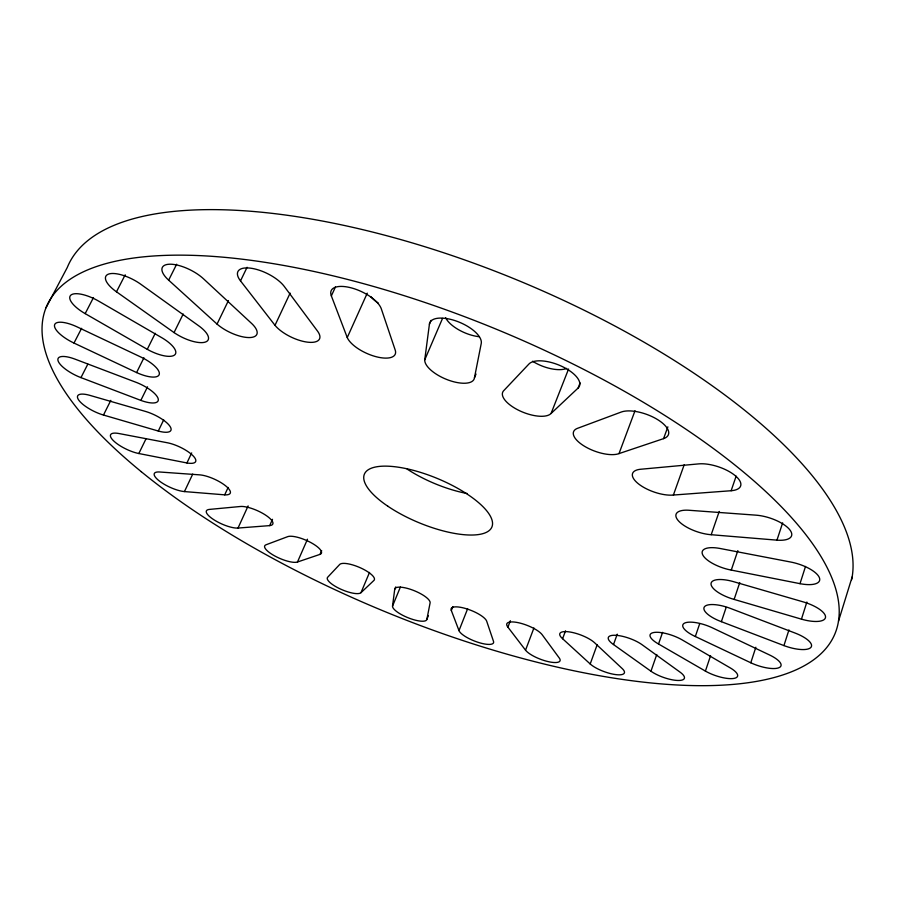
<?xml version="1.0" encoding="UTF-8"?>
<svg xmlns="http://www.w3.org/2000/svg" width="897" height="897" viewBox="0 0 897 897"><rect width="100%" height="100%" fill="white"/><g stroke="black" fill="none" stroke-linecap="round" stroke-linejoin="round"><path stroke-width="1.35" d="M428.418 615.521L426.871 619.345A18.445 5.326 22.3 0 1 408.897 618.078A18.445 5.326 22.3 0 1 392.527 606.103L394.702 589.441L395.745 586.93M476.015 374.038L474.446 377.839A26.618 11.078 23 0 1 448.466 380.137A26.618 11.078 23 0 1 424.741 359.865L429.416 324.176L431.053 320.375M426.871 619.345L430.123 602.773A19.005 5.651 22.3 0 0 412.844 590.148A19.005 5.651 22.3 0 0 394.702 589.441M474.446 377.839L481.252 343.439A27.785 12.076 23.1 0 0 457.279 321.406A27.785 12.076 23.1 0 0 429.416 324.176M838.493 621.173L852.15 576.95M801.447 619.154A24.174 8.51 17.7 0 0 825.52 617.248A24.174 8.51 17.7 0 0 803.095 601.853L733.017 581.514A23.726 8.387 18.6 0 0 711.029 584.138A23.726 8.387 18.6 0 0 734.127 599.42L801.447 619.154L806.874 602.044M783.933 645.582A23.075 7.759 18 0 0 810.866 647.432A23.075 7.759 18 0 0 795.011 633.024L729.833 608.188A22.84 7.781 18.8 0 0 704.28 607.034A22.84 7.781 18.8 0 0 721.367 621.677L783.933 645.582L788.945 629.929M800.001 583.667A25.239 9.34 17.7 0 0 819.297 577.477A25.239 9.34 17.7 0 0 790.739 562.038L719.529 548.381A24.567 9.048 18.6 0 0 702.856 555.12A24.567 9.048 18.6 0 0 731.279 570.088L800.001 583.667L805.517 566.433M750.789 662.771A21.999 7.109 18.5 0 0 778.91 667.727A21.999 7.109 18.5 0 0 769.536 654.967L711.926 627.62A21.965 7.232 19.1 0 0 684.422 623.191A21.965 7.232 19.1 0 0 695.321 636.511L750.789 662.771L755.846 647.253M776.959 540.151A26.192 10.192 18 0 0 789.483 529.409A26.192 10.192 18 0 0 755.958 515.158L688.425 510.225A25.318 9.699 18.9 0 0 678.715 521.146A25.318 9.699 18.9 0 0 711.198 534.713L776.959 540.151L782.644 522.861M734.127 599.42L739.756 582.568M721.367 621.677L726.144 607.448M705.412 671.091L658.533 644.001A21.169 6.761 19.5 0 1 653.666 632.531A21.169 6.761 19.5 0 1 681.709 639.639L730.08 667.794A21.023 6.571 19 0 1 733.41 678.502A21.023 6.571 19 0 1 705.412 671.091L710.581 655.662M731.279 570.088L737.839 550.646M695.321 636.511L699.727 623.594M731.133 490.726A26.944 10.988 18.7 0 0 735.103 475.567A26.944 10.988 18.7 0 0 698.617 463.895L640.189 469.299A25.923 10.293 19.6 0 0 638.754 484.077A25.923 10.293 19.6 0 0 673.389 495.043L731.133 490.726L736.145 476.139M711.198 534.713L719.226 511.447M658.533 644.001L662.58 632.363M650.953 671.214L613.514 644.551A20.452 6.38 20 0 1 614.299 635.255A20.452 6.38 20 0 1 641.725 644.472L679.96 672.066A20.171 6.133 19.6 0 1 677.829 680.475A20.171 6.133 19.6 0 1 650.953 671.214L656.761 654.518M673.389 495.043L684.22 464.702M613.514 644.551L617.237 634.168M590.204 663.971L562.598 638.731A19.869 6.077 20.5 0 1 568.552 631.802A19.869 6.077 20.5 0 1 594.419 642.588L622.17 668.534A19.476 5.786 20.2 0 1 615.196 674.533A19.476 5.786 20.2 0 1 590.204 663.971L597.211 644.618M663.578 438.633A27.471 11.639 19.8 0 0 657.893 419.785A27.471 11.639 19.8 0 0 621.184 412.059L577.141 428.474A26.349 10.764 20.5 0 0 584.642 446.347A26.349 10.764 20.5 0 0 619.008 453.602L663.578 438.633L667.861 426.849M562.598 638.731L565.525 630.849M619.008 453.602L635.02 410.725M525.541 650.179L507.915 627.149A19.431 5.853 21.1 0 1 518.477 622.731A19.431 5.853 21.1 0 1 542.057 634.571L559.28 658.028A18.949 5.55 20.9 0 1 548.078 661.594A18.949 5.55 20.9 0 1 525.541 650.179L533.928 627.978M507.915 627.149L510.382 620.724M578.105 388.042A27.751 12.02 21.4 0 0 562.699 366.761A27.751 12.02 21.4 0 0 528.916 364.036L503.452 390.969A26.585 11.044 21.7 0 0 519.655 410.77A26.585 11.044 21.7 0 0 551.083 413.45L578.105 388.042L580.101 382.918M458.995 630.625L451.326 610.487A19.14 5.707 21.7 0 1 465.958 608.615A19.14 5.707 21.7 0 1 486.645 621.06L493.496 641.355A18.602 5.393 21.6 0 1 478.639 642.499A18.602 5.393 21.6 0 1 458.995 630.625L467.617 608.805M551.083 413.45L568.575 369.003M451.326 610.487L452.839 606.686M392.527 606.103L400.387 587.053M360.986 592.67L374.038 580.314A19.028 5.662 22.9 0 0 360.628 567.913A19.028 5.662 22.9 0 0 339.537 564.628L327.652 577.264A18.467 5.337 22.9 0 0 340.378 588.993A18.467 5.337 22.9 0 0 360.986 592.67L369.519 572.409M424.741 359.865L442.524 318.424M320.027 554.368A19.207 5.741 23.5 0 0 310.889 542.595A19.207 5.741 23.5 0 0 287.455 536.742L266.005 544.793A18.68 5.427 23.6 0 0 274.729 555.938A18.68 5.427 23.6 0 0 297.479 562.004L320.027 554.368L321.653 550.601M297.479 562.004L307.48 539.209M269.672 525.62A19.532 5.909 24.1 0 0 265.232 514.878A19.532 5.909 24.1 0 0 240.093 506.525L209.337 509.418A19.072 5.606 24.3 0 0 213.677 519.621A19.072 5.606 24.3 0 0 238.019 528.053L269.672 525.62L272.509 519.307M347.251 337.564L331.352 295.898A27.583 11.773 24.8 0 1 351.019 287.802A27.583 11.773 24.8 0 1 381.303 308.815L395.072 349.662A26.439 10.865 24.2 0 1 376.516 356.815A26.439 10.865 24.2 0 1 347.251 337.564L367.254 293.162M238.019 528.053L248.121 505.897M331.352 295.898L335.444 286.984M224.699 494.841A20.014 6.144 24.6 0 0 225.326 485.602A20.014 6.144 24.6 0 0 199.246 474.827L159.599 471.99A19.644 5.875 24.9 0 0 159.128 480.826A19.644 5.875 24.9 0 0 184.457 491.578L224.699 494.841L228.13 487.441M275.009 325.319L240.508 280.884A27.101 11.168 26.1 0 1 250.555 268.169A27.101 11.168 26.1 0 1 284.304 286.479L317.168 330.634A26.047 10.428 25.2 0 1 307.379 342.138A26.047 10.428 25.2 0 1 275.009 325.319L290.123 293.117M184.457 491.578L192.72 474.098M186.924 462.953A20.631 6.47 25.1 0 0 192.945 455.676A20.631 6.47 25.1 0 0 166.82 442.658L118.965 433.531A20.373 6.234 25.6 0 0 113.28 440.539A20.373 6.234 25.6 0 0 138.833 453.523L186.924 462.953L191.689 452.918M217.052 324.086L168.658 280.167A26.394 10.394 26.9 0 1 169.387 264.223A26.394 10.394 26.9 0 1 203.496 278.788L250.981 322.853A25.486 9.856 25.9 0 1 249.871 337.552A25.486 9.856 25.9 0 1 217.052 324.086L228.443 300.551M240.508 280.884L247.079 267.295M158.287 431.031A21.371 6.873 25.6 0 0 169.925 426.243A21.371 6.873 25.6 0 0 144.832 411.241L89.902 395.375A21.27 6.705 26.2 0 0 78.667 400.006A21.27 6.705 26.2 0 0 103.469 415.042L158.287 431.031L163.703 419.863M138.833 453.523L146.043 438.745M174.04 332.563A24.768 9.217 26.3 0 0 205.054 342.161A24.768 9.217 26.3 0 0 198.147 325.409L140.807 284.259A25.497 9.553 27.3 0 0 108.885 273.989A25.497 9.553 27.3 0 0 116.475 291.805L174.04 332.563L183.19 314.028M140.829 400.387A22.19 7.367 26 0 0 158.13 398.593A22.19 7.367 26 0 0 135.357 382.044L75.09 359.159A22.268 7.266 26.7 0 0 58.092 360.841A22.268 7.266 26.7 0 0 80.954 377.615L140.829 400.387L147.523 386.82M147.265 349.325A23.939 8.555 26.4 0 0 174.713 354.887A23.939 8.555 26.4 0 0 161 337.25L98.659 301.123A24.454 8.723 27.3 0 0 70.785 295.203A24.454 8.723 27.3 0 0 85.17 313.625L147.265 349.325L155.248 333.303M136.579 372.558A23.064 7.927 26.3 0 0 159.285 374.262A23.064 7.927 26.3 0 0 140.268 356.759L77.232 326.945A23.356 7.95 27.1 0 0 54.526 325.084A23.356 7.95 27.1 0 0 73.991 343.058L136.579 372.558L143.935 357.78M168.658 280.167L176.653 264.223M103.469 415.042L110.824 400.365M80.954 377.615L87.816 364.16M116.475 291.805L125.199 274.807M85.17 313.625L93.501 297.524M73.991 343.058L81.605 328.313M46.016 307.738L67.275 267.485A422.599 160.182 22.5 0 1 504.899 275.054A422.599 160.182 22.5 0 1 851.623 579.754M566.657 368.42A26.282 11.616 21.6 0 1 532.56 361.233M479.054 336.7A26.316 11.65 23 0 1 445.63 317.729M378.433 303.264A26.136 11.437 24.3 0 1 370.786 296.627M467.27 493.552A68.363 25.307 22.5 0 1 407.092 469.053M141.221 471.654A426.826 151.761 22.5 0 0 818.199 656.212A426.826 151.761 22.5 0 0 362.466 283.374A426.826 151.761 22.5 0 0 141.221 471.654M387.863 506.233A69.013 23.95 22.5 0 0 491.814 527.189A69.013 23.95 22.5 0 0 404.726 468.324A69.013 23.95 22.5 0 0 387.863 506.233"/></g></svg>
